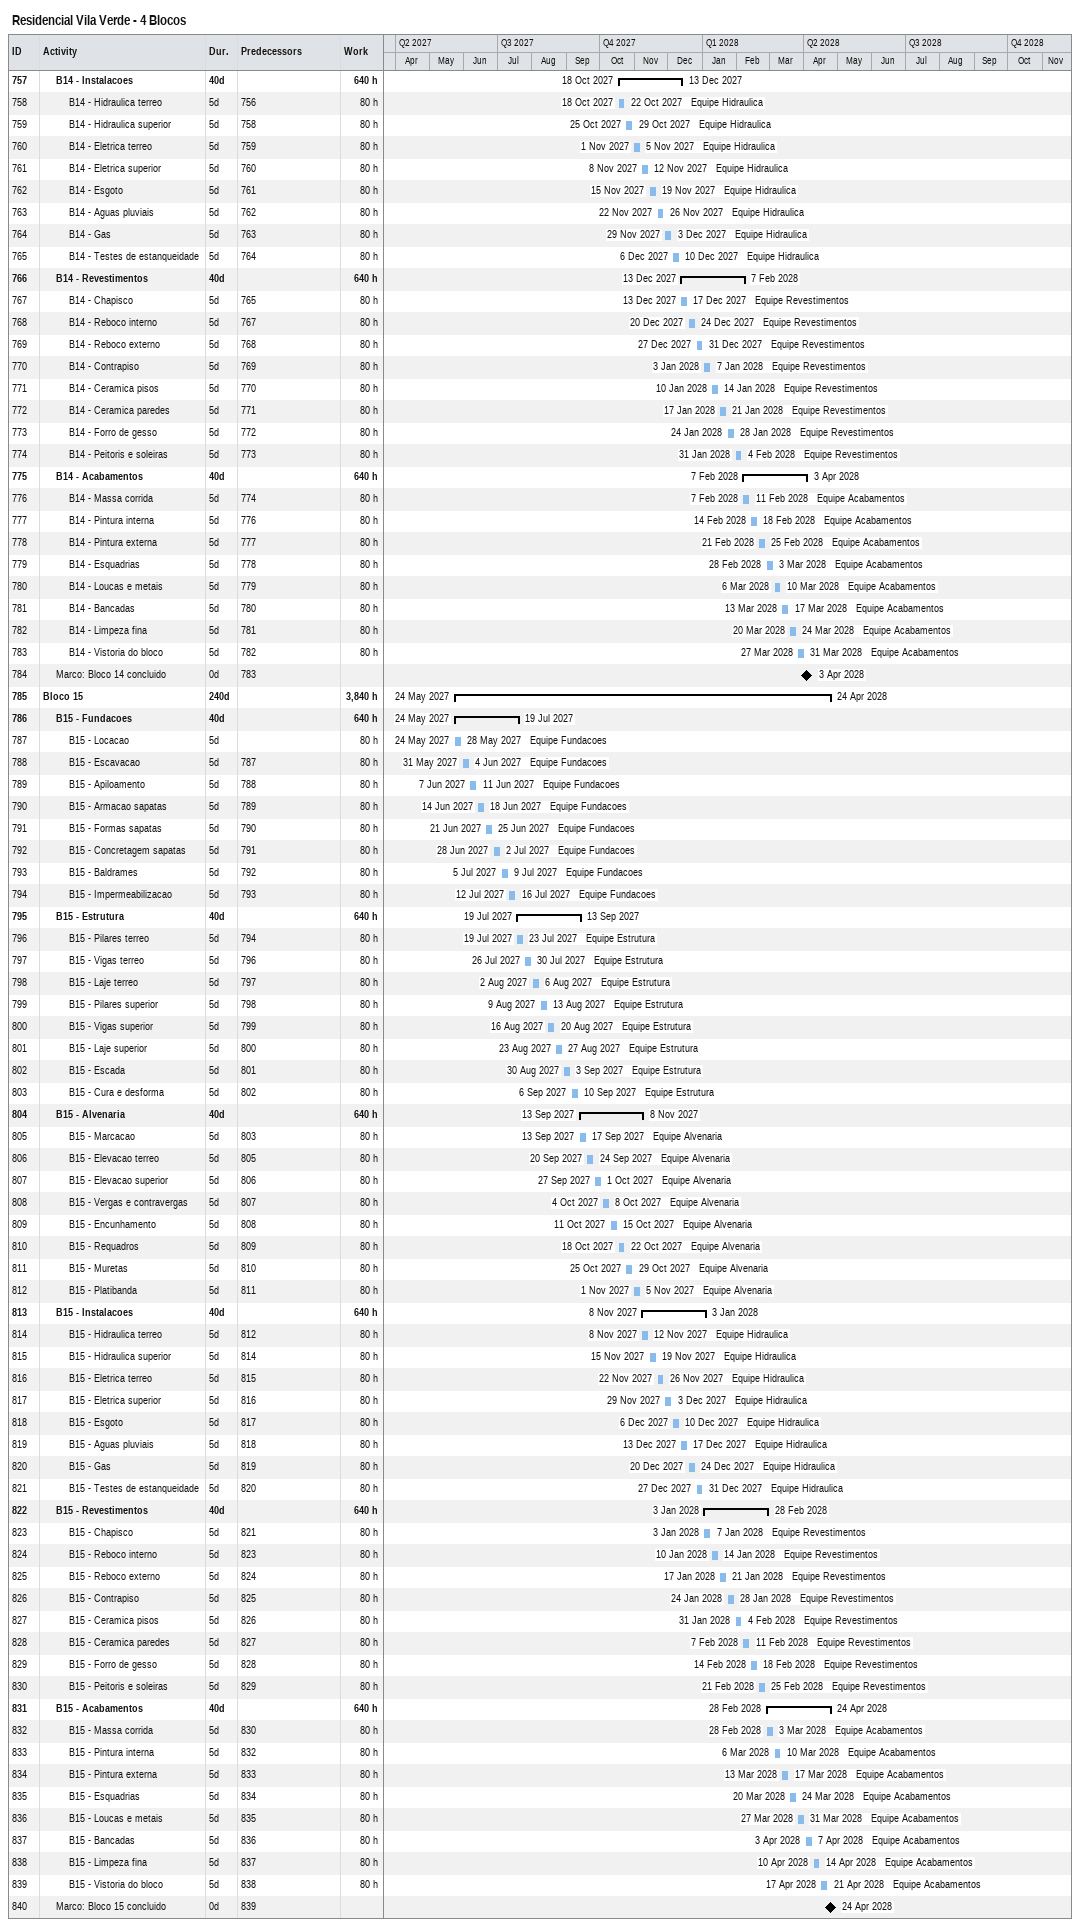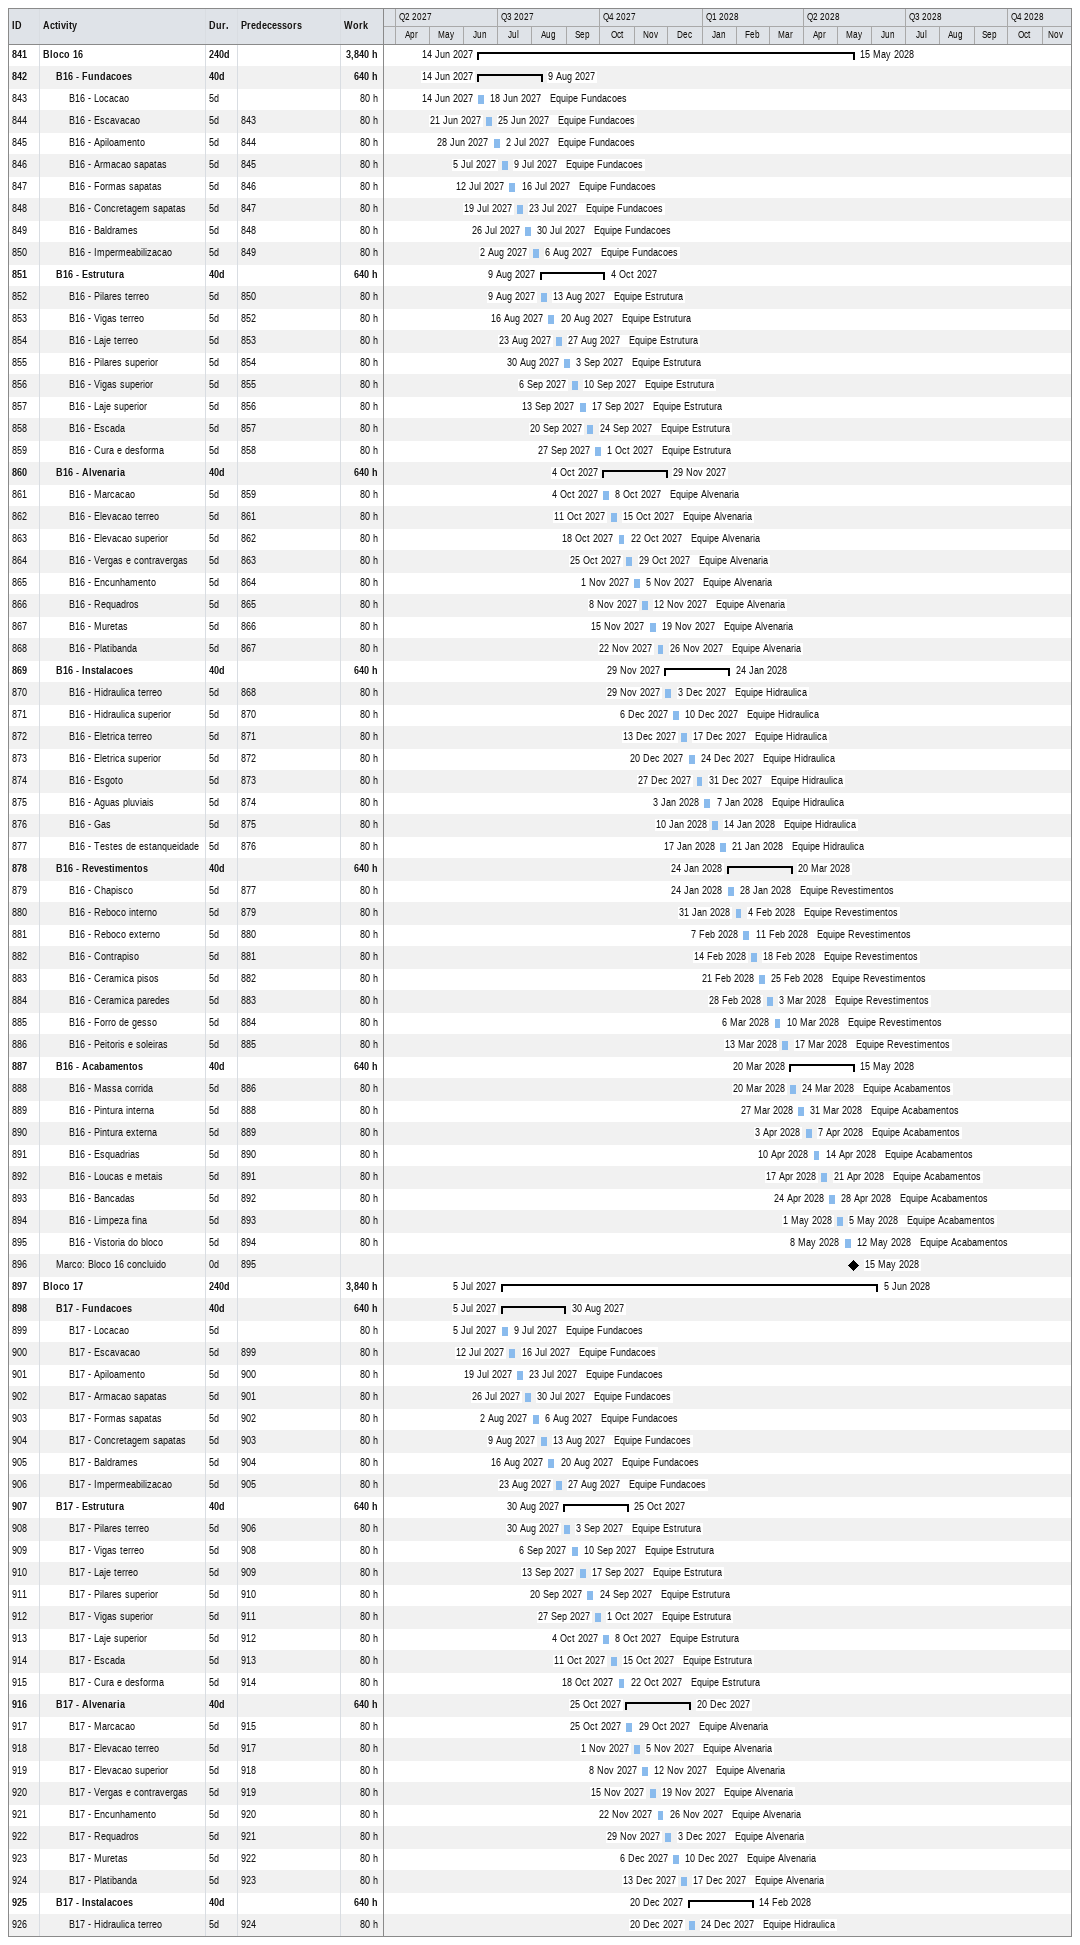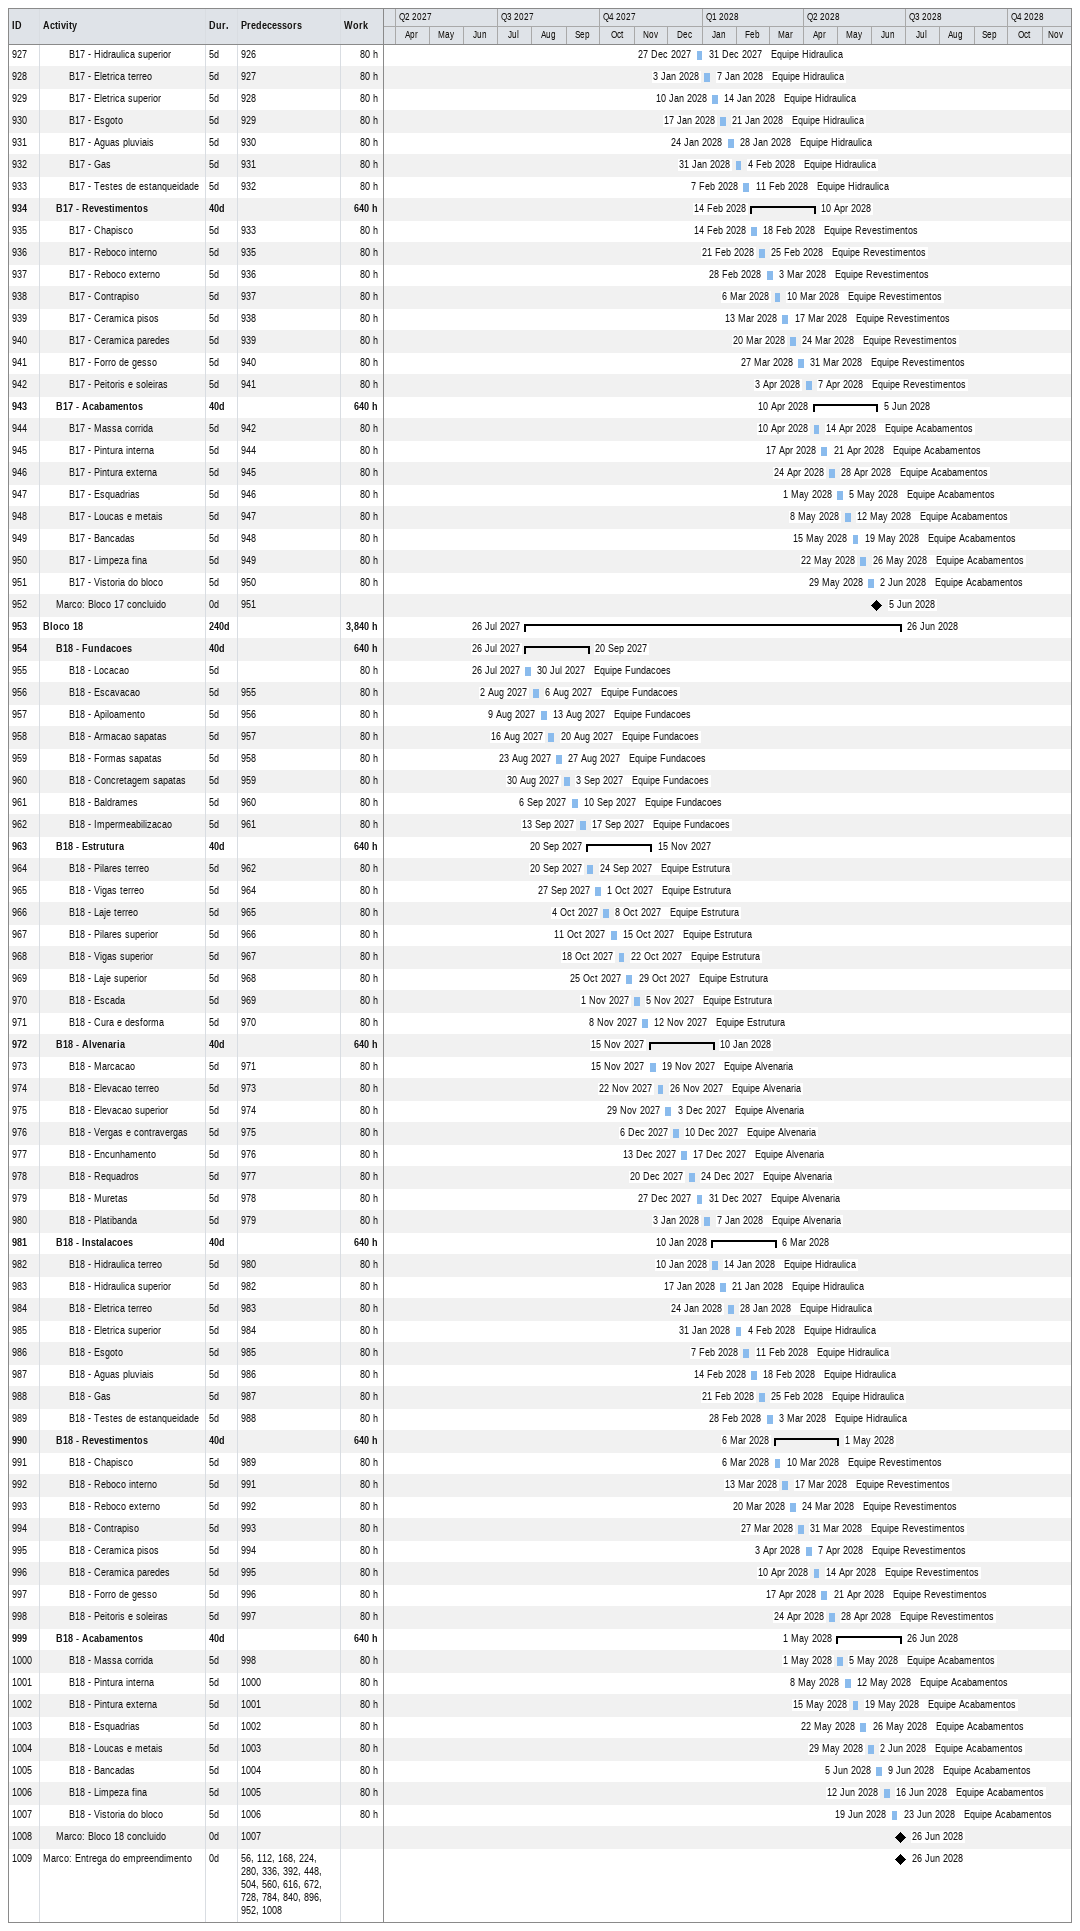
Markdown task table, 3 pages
Residencial Vila Verde - 4 Blocos

| ID | Level | Task | Duration | Start | Finish | Predecessors | Resources | Work (h) |
|---|---|---|---|---|---|---|---|---|
| 757 | 2 | **B14 - Instalacoes** | 40d | 2027-10-18 | 2027-12-13 |  |  | 640 |
| 758 | 3 | B14 - Hidraulica terreo | 5d | 2027-10-18 | 2027-10-22 | 756 | Equipe Hidraulica | 80 |
| 759 | 3 | B14 - Hidraulica superior | 5d | 2027-10-25 | 2027-10-29 | 758 | Equipe Hidraulica | 80 |
| 760 | 3 | B14 - Eletrica terreo | 5d | 2027-11-01 | 2027-11-05 | 759 | Equipe Hidraulica | 80 |
| 761 | 3 | B14 - Eletrica superior | 5d | 2027-11-08 | 2027-11-12 | 760 | Equipe Hidraulica | 80 |
| 762 | 3 | B14 - Esgoto | 5d | 2027-11-15 | 2027-11-19 | 761 | Equipe Hidraulica | 80 |
| 763 | 3 | B14 - Aguas pluviais | 5d | 2027-11-22 | 2027-11-26 | 762 | Equipe Hidraulica | 80 |
| 764 | 3 | B14 - Gas | 5d | 2027-11-29 | 2027-12-03 | 763 | Equipe Hidraulica | 80 |
| 765 | 3 | B14 - Testes de estanqueidade | 5d | 2027-12-06 | 2027-12-10 | 764 | Equipe Hidraulica | 80 |
| 766 | 2 | **B14 - Revestimentos** | 40d | 2027-12-13 | 2028-02-07 |  |  | 640 |
| 767 | 3 | B14 - Chapisco | 5d | 2027-12-13 | 2027-12-17 | 765 | Equipe Revestimentos | 80 |
| 768 | 3 | B14 - Reboco interno | 5d | 2027-12-20 | 2027-12-24 | 767 | Equipe Revestimentos | 80 |
| 769 | 3 | B14 - Reboco externo | 5d | 2027-12-27 | 2027-12-31 | 768 | Equipe Revestimentos | 80 |
| 770 | 3 | B14 - Contrapiso | 5d | 2028-01-03 | 2028-01-07 | 769 | Equipe Revestimentos | 80 |
| 771 | 3 | B14 - Ceramica pisos | 5d | 2028-01-10 | 2028-01-14 | 770 | Equipe Revestimentos | 80 |
| 772 | 3 | B14 - Ceramica paredes | 5d | 2028-01-17 | 2028-01-21 | 771 | Equipe Revestimentos | 80 |
| 773 | 3 | B14 - Forro de gesso | 5d | 2028-01-24 | 2028-01-28 | 772 | Equipe Revestimentos | 80 |
| 774 | 3 | B14 - Peitoris e soleiras | 5d | 2028-01-31 | 2028-02-04 | 773 | Equipe Revestimentos | 80 |
| 775 | 2 | **B14 - Acabamentos** | 40d | 2028-02-07 | 2028-04-03 |  |  | 640 |
| 776 | 3 | B14 - Massa corrida | 5d | 2028-02-07 | 2028-02-11 | 774 | Equipe Acabamentos | 80 |
| 777 | 3 | B14 - Pintura interna | 5d | 2028-02-14 | 2028-02-18 | 776 | Equipe Acabamentos | 80 |
| 778 | 3 | B14 - Pintura externa | 5d | 2028-02-21 | 2028-02-25 | 777 | Equipe Acabamentos | 80 |
| 779 | 3 | B14 - Esquadrias | 5d | 2028-02-28 | 2028-03-03 | 778 | Equipe Acabamentos | 80 |
| 780 | 3 | B14 - Loucas e metais | 5d | 2028-03-06 | 2028-03-10 | 779 | Equipe Acabamentos | 80 |
| 781 | 3 | B14 - Bancadas | 5d | 2028-03-13 | 2028-03-17 | 780 | Equipe Acabamentos | 80 |
| 782 | 3 | B14 - Limpeza fina | 5d | 2028-03-20 | 2028-03-24 | 781 | Equipe Acabamentos | 80 |
| 783 | 3 | B14 - Vistoria do bloco | 5d | 2028-03-27 | 2028-03-31 | 782 | Equipe Acabamentos | 80 |
| 784 | 2 | Marco: Bloco 14 concluido | 0d | 2028-04-03 | 2028-04-03 | 783 |  |  |
| 785 | 1 | **Bloco 15** | 240d | 2027-05-24 | 2028-04-24 |  |  | 3840 |
| 786 | 2 | **B15 - Fundacoes** | 40d | 2027-05-24 | 2027-07-19 |  |  | 640 |
| 787 | 3 | B15 - Locacao | 5d | 2027-05-24 | 2027-05-28 |  | Equipe Fundacoes | 80 |
| 788 | 3 | B15 - Escavacao | 5d | 2027-05-31 | 2027-06-04 | 787 | Equipe Fundacoes | 80 |
| 789 | 3 | B15 - Apiloamento | 5d | 2027-06-07 | 2027-06-11 | 788 | Equipe Fundacoes | 80 |
| 790 | 3 | B15 - Armacao sapatas | 5d | 2027-06-14 | 2027-06-18 | 789 | Equipe Fundacoes | 80 |
| 791 | 3 | B15 - Formas sapatas | 5d | 2027-06-21 | 2027-06-25 | 790 | Equipe Fundacoes | 80 |
| 792 | 3 | B15 - Concretagem sapatas | 5d | 2027-06-28 | 2027-07-02 | 791 | Equipe Fundacoes | 80 |
| 793 | 3 | B15 - Baldrames | 5d | 2027-07-05 | 2027-07-09 | 792 | Equipe Fundacoes | 80 |
| 794 | 3 | B15 - Impermeabilizacao | 5d | 2027-07-12 | 2027-07-16 | 793 | Equipe Fundacoes | 80 |
| 795 | 2 | **B15 - Estrutura** | 40d | 2027-07-19 | 2027-09-13 |  |  | 640 |
| 796 | 3 | B15 - Pilares terreo | 5d | 2027-07-19 | 2027-07-23 | 794 | Equipe Estrutura | 80 |
| 797 | 3 | B15 - Vigas terreo | 5d | 2027-07-26 | 2027-07-30 | 796 | Equipe Estrutura | 80 |
| 798 | 3 | B15 - Laje terreo | 5d | 2027-08-02 | 2027-08-06 | 797 | Equipe Estrutura | 80 |
| 799 | 3 | B15 - Pilares superior | 5d | 2027-08-09 | 2027-08-13 | 798 | Equipe Estrutura | 80 |
| 800 | 3 | B15 - Vigas superior | 5d | 2027-08-16 | 2027-08-20 | 799 | Equipe Estrutura | 80 |
| 801 | 3 | B15 - Laje superior | 5d | 2027-08-23 | 2027-08-27 | 800 | Equipe Estrutura | 80 |
| 802 | 3 | B15 - Escada | 5d | 2027-08-30 | 2027-09-03 | 801 | Equipe Estrutura | 80 |
| 803 | 3 | B15 - Cura e desforma | 5d | 2027-09-06 | 2027-09-10 | 802 | Equipe Estrutura | 80 |
| 804 | 2 | **B15 - Alvenaria** | 40d | 2027-09-13 | 2027-11-08 |  |  | 640 |
| 805 | 3 | B15 - Marcacao | 5d | 2027-09-13 | 2027-09-17 | 803 | Equipe Alvenaria | 80 |
| 806 | 3 | B15 - Elevacao terreo | 5d | 2027-09-20 | 2027-09-24 | 805 | Equipe Alvenaria | 80 |
| 807 | 3 | B15 - Elevacao superior | 5d | 2027-09-27 | 2027-10-01 | 806 | Equipe Alvenaria | 80 |
| 808 | 3 | B15 - Vergas e contravergas | 5d | 2027-10-04 | 2027-10-08 | 807 | Equipe Alvenaria | 80 |
| 809 | 3 | B15 - Encunhamento | 5d | 2027-10-11 | 2027-10-15 | 808 | Equipe Alvenaria | 80 |
| 810 | 3 | B15 - Requadros | 5d | 2027-10-18 | 2027-10-22 | 809 | Equipe Alvenaria | 80 |
| 811 | 3 | B15 - Muretas | 5d | 2027-10-25 | 2027-10-29 | 810 | Equipe Alvenaria | 80 |
| 812 | 3 | B15 - Platibanda | 5d | 2027-11-01 | 2027-11-05 | 811 | Equipe Alvenaria | 80 |
| 813 | 2 | **B15 - Instalacoes** | 40d | 2027-11-08 | 2028-01-03 |  |  | 640 |
| 814 | 3 | B15 - Hidraulica terreo | 5d | 2027-11-08 | 2027-11-12 | 812 | Equipe Hidraulica | 80 |
| 815 | 3 | B15 - Hidraulica superior | 5d | 2027-11-15 | 2027-11-19 | 814 | Equipe Hidraulica | 80 |
| 816 | 3 | B15 - Eletrica terreo | 5d | 2027-11-22 | 2027-11-26 | 815 | Equipe Hidraulica | 80 |
| 817 | 3 | B15 - Eletrica superior | 5d | 2027-11-29 | 2027-12-03 | 816 | Equipe Hidraulica | 80 |
| 818 | 3 | B15 - Esgoto | 5d | 2027-12-06 | 2027-12-10 | 817 | Equipe Hidraulica | 80 |
| 819 | 3 | B15 - Aguas pluviais | 5d | 2027-12-13 | 2027-12-17 | 818 | Equipe Hidraulica | 80 |
| 820 | 3 | B15 - Gas | 5d | 2027-12-20 | 2027-12-24 | 819 | Equipe Hidraulica | 80 |
| 821 | 3 | B15 - Testes de estanqueidade | 5d | 2027-12-27 | 2027-12-31 | 820 | Equipe Hidraulica | 80 |
| 822 | 2 | **B15 - Revestimentos** | 40d | 2028-01-03 | 2028-02-28 |  |  | 640 |
| 823 | 3 | B15 - Chapisco | 5d | 2028-01-03 | 2028-01-07 | 821 | Equipe Revestimentos | 80 |
| 824 | 3 | B15 - Reboco interno | 5d | 2028-01-10 | 2028-01-14 | 823 | Equipe Revestimentos | 80 |
| 825 | 3 | B15 - Reboco externo | 5d | 2028-01-17 | 2028-01-21 | 824 | Equipe Revestimentos | 80 |
| 826 | 3 | B15 - Contrapiso | 5d | 2028-01-24 | 2028-01-28 | 825 | Equipe Revestimentos | 80 |
| 827 | 3 | B15 - Ceramica pisos | 5d | 2028-01-31 | 2028-02-04 | 826 | Equipe Revestimentos | 80 |
| 828 | 3 | B15 - Ceramica paredes | 5d | 2028-02-07 | 2028-02-11 | 827 | Equipe Revestimentos | 80 |
| 829 | 3 | B15 - Forro de gesso | 5d | 2028-02-14 | 2028-02-18 | 828 | Equipe Revestimentos | 80 |
| 830 | 3 | B15 - Peitoris e soleiras | 5d | 2028-02-21 | 2028-02-25 | 829 | Equipe Revestimentos | 80 |
| 831 | 2 | **B15 - Acabamentos** | 40d | 2028-02-28 | 2028-04-24 |  |  | 640 |
| 832 | 3 | B15 - Massa corrida | 5d | 2028-02-28 | 2028-03-03 | 830 | Equipe Acabamentos | 80 |
| 833 | 3 | B15 - Pintura interna | 5d | 2028-03-06 | 2028-03-10 | 832 | Equipe Acabamentos | 80 |
| 834 | 3 | B15 - Pintura externa | 5d | 2028-03-13 | 2028-03-17 | 833 | Equipe Acabamentos | 80 |
| 835 | 3 | B15 - Esquadrias | 5d | 2028-03-20 | 2028-03-24 | 834 | Equipe Acabamentos | 80 |
| 836 | 3 | B15 - Loucas e metais | 5d | 2028-03-27 | 2028-03-31 | 835 | Equipe Acabamentos | 80 |
| 837 | 3 | B15 - Bancadas | 5d | 2028-04-03 | 2028-04-07 | 836 | Equipe Acabamentos | 80 |
| 838 | 3 | B15 - Limpeza fina | 5d | 2028-04-10 | 2028-04-14 | 837 | Equipe Acabamentos | 80 |
| 839 | 3 | B15 - Vistoria do bloco | 5d | 2028-04-17 | 2028-04-21 | 838 | Equipe Acabamentos | 80 |
| 840 | 2 | Marco: Bloco 15 concluido | 0d | 2028-04-24 | 2028-04-24 | 839 |  |  |
| 841 | 1 | **Bloco 16** | 240d | 2027-06-14 | 2028-05-15 |  |  | 3840 |
| 842 | 2 | **B16 - Fundacoes** | 40d | 2027-06-14 | 2027-08-09 |  |  | 640 |
| 843 | 3 | B16 - Locacao | 5d | 2027-06-14 | 2027-06-18 |  | Equipe Fundacoes | 80 |
| 844 | 3 | B16 - Escavacao | 5d | 2027-06-21 | 2027-06-25 | 843 | Equipe Fundacoes | 80 |
| 845 | 3 | B16 - Apiloamento | 5d | 2027-06-28 | 2027-07-02 | 844 | Equipe Fundacoes | 80 |
| 846 | 3 | B16 - Armacao sapatas | 5d | 2027-07-05 | 2027-07-09 | 845 | Equipe Fundacoes | 80 |
| 847 | 3 | B16 - Formas sapatas | 5d | 2027-07-12 | 2027-07-16 | 846 | Equipe Fundacoes | 80 |
| 848 | 3 | B16 - Concretagem sapatas | 5d | 2027-07-19 | 2027-07-23 | 847 | Equipe Fundacoes | 80 |
| 849 | 3 | B16 - Baldrames | 5d | 2027-07-26 | 2027-07-30 | 848 | Equipe Fundacoes | 80 |
| 850 | 3 | B16 - Impermeabilizacao | 5d | 2027-08-02 | 2027-08-06 | 849 | Equipe Fundacoes | 80 |
| 851 | 2 | **B16 - Estrutura** | 40d | 2027-08-09 | 2027-10-04 |  |  | 640 |
| 852 | 3 | B16 - Pilares terreo | 5d | 2027-08-09 | 2027-08-13 | 850 | Equipe Estrutura | 80 |
| 853 | 3 | B16 - Vigas terreo | 5d | 2027-08-16 | 2027-08-20 | 852 | Equipe Estrutura | 80 |
| 854 | 3 | B16 - Laje terreo | 5d | 2027-08-23 | 2027-08-27 | 853 | Equipe Estrutura | 80 |
| 855 | 3 | B16 - Pilares superior | 5d | 2027-08-30 | 2027-09-03 | 854 | Equipe Estrutura | 80 |
| 856 | 3 | B16 - Vigas superior | 5d | 2027-09-06 | 2027-09-10 | 855 | Equipe Estrutura | 80 |
| 857 | 3 | B16 - Laje superior | 5d | 2027-09-13 | 2027-09-17 | 856 | Equipe Estrutura | 80 |
| 858 | 3 | B16 - Escada | 5d | 2027-09-20 | 2027-09-24 | 857 | Equipe Estrutura | 80 |
| 859 | 3 | B16 - Cura e desforma | 5d | 2027-09-27 | 2027-10-01 | 858 | Equipe Estrutura | 80 |
| 860 | 2 | **B16 - Alvenaria** | 40d | 2027-10-04 | 2027-11-29 |  |  | 640 |
| 861 | 3 | B16 - Marcacao | 5d | 2027-10-04 | 2027-10-08 | 859 | Equipe Alvenaria | 80 |
| 862 | 3 | B16 - Elevacao terreo | 5d | 2027-10-11 | 2027-10-15 | 861 | Equipe Alvenaria | 80 |
| 863 | 3 | B16 - Elevacao superior | 5d | 2027-10-18 | 2027-10-22 | 862 | Equipe Alvenaria | 80 |
| 864 | 3 | B16 - Vergas e contravergas | 5d | 2027-10-25 | 2027-10-29 | 863 | Equipe Alvenaria | 80 |
| 865 | 3 | B16 - Encunhamento | 5d | 2027-11-01 | 2027-11-05 | 864 | Equipe Alvenaria | 80 |
| 866 | 3 | B16 - Requadros | 5d | 2027-11-08 | 2027-11-12 | 865 | Equipe Alvenaria | 80 |
| 867 | 3 | B16 - Muretas | 5d | 2027-11-15 | 2027-11-19 | 866 | Equipe Alvenaria | 80 |
| 868 | 3 | B16 - Platibanda | 5d | 2027-11-22 | 2027-11-26 | 867 | Equipe Alvenaria | 80 |
| 869 | 2 | **B16 - Instalacoes** | 40d | 2027-11-29 | 2028-01-24 |  |  | 640 |
| 870 | 3 | B16 - Hidraulica terreo | 5d | 2027-11-29 | 2027-12-03 | 868 | Equipe Hidraulica | 80 |
| 871 | 3 | B16 - Hidraulica superior | 5d | 2027-12-06 | 2027-12-10 | 870 | Equipe Hidraulica | 80 |
| 872 | 3 | B16 - Eletrica terreo | 5d | 2027-12-13 | 2027-12-17 | 871 | Equipe Hidraulica | 80 |
| 873 | 3 | B16 - Eletrica superior | 5d | 2027-12-20 | 2027-12-24 | 872 | Equipe Hidraulica | 80 |
| 874 | 3 | B16 - Esgoto | 5d | 2027-12-27 | 2027-12-31 | 873 | Equipe Hidraulica | 80 |
| 875 | 3 | B16 - Aguas pluviais | 5d | 2028-01-03 | 2028-01-07 | 874 | Equipe Hidraulica | 80 |
| 876 | 3 | B16 - Gas | 5d | 2028-01-10 | 2028-01-14 | 875 | Equipe Hidraulica | 80 |
| 877 | 3 | B16 - Testes de estanqueidade | 5d | 2028-01-17 | 2028-01-21 | 876 | Equipe Hidraulica | 80 |
| 878 | 2 | **B16 - Revestimentos** | 40d | 2028-01-24 | 2028-03-20 |  |  | 640 |
| 879 | 3 | B16 - Chapisco | 5d | 2028-01-24 | 2028-01-28 | 877 | Equipe Revestimentos | 80 |
| 880 | 3 | B16 - Reboco interno | 5d | 2028-01-31 | 2028-02-04 | 879 | Equipe Revestimentos | 80 |
| 881 | 3 | B16 - Reboco externo | 5d | 2028-02-07 | 2028-02-11 | 880 | Equipe Revestimentos | 80 |
| 882 | 3 | B16 - Contrapiso | 5d | 2028-02-14 | 2028-02-18 | 881 | Equipe Revestimentos | 80 |
| 883 | 3 | B16 - Ceramica pisos | 5d | 2028-02-21 | 2028-02-25 | 882 | Equipe Revestimentos | 80 |
| 884 | 3 | B16 - Ceramica paredes | 5d | 2028-02-28 | 2028-03-03 | 883 | Equipe Revestimentos | 80 |
| 885 | 3 | B16 - Forro de gesso | 5d | 2028-03-06 | 2028-03-10 | 884 | Equipe Revestimentos | 80 |
| 886 | 3 | B16 - Peitoris e soleiras | 5d | 2028-03-13 | 2028-03-17 | 885 | Equipe Revestimentos | 80 |
| 887 | 2 | **B16 - Acabamentos** | 40d | 2028-03-20 | 2028-05-15 |  |  | 640 |
| 888 | 3 | B16 - Massa corrida | 5d | 2028-03-20 | 2028-03-24 | 886 | Equipe Acabamentos | 80 |
| 889 | 3 | B16 - Pintura interna | 5d | 2028-03-27 | 2028-03-31 | 888 | Equipe Acabamentos | 80 |
| 890 | 3 | B16 - Pintura externa | 5d | 2028-04-03 | 2028-04-07 | 889 | Equipe Acabamentos | 80 |
| 891 | 3 | B16 - Esquadrias | 5d | 2028-04-10 | 2028-04-14 | 890 | Equipe Acabamentos | 80 |
| 892 | 3 | B16 - Loucas e metais | 5d | 2028-04-17 | 2028-04-21 | 891 | Equipe Acabamentos | 80 |
| 893 | 3 | B16 - Bancadas | 5d | 2028-04-24 | 2028-04-28 | 892 | Equipe Acabamentos | 80 |
| 894 | 3 | B16 - Limpeza fina | 5d | 2028-05-01 | 2028-05-05 | 893 | Equipe Acabamentos | 80 |
| 895 | 3 | B16 - Vistoria do bloco | 5d | 2028-05-08 | 2028-05-12 | 894 | Equipe Acabamentos | 80 |
| 896 | 2 | Marco: Bloco 16 concluido | 0d | 2028-05-15 | 2028-05-15 | 895 |  |  |
| 897 | 1 | **Bloco 17** | 240d | 2027-07-05 | 2028-06-05 |  |  | 3840 |
| 898 | 2 | **B17 - Fundacoes** | 40d | 2027-07-05 | 2027-08-30 |  |  | 640 |
| 899 | 3 | B17 - Locacao | 5d | 2027-07-05 | 2027-07-09 |  | Equipe Fundacoes | 80 |
| 900 | 3 | B17 - Escavacao | 5d | 2027-07-12 | 2027-07-16 | 899 | Equipe Fundacoes | 80 |
| 901 | 3 | B17 - Apiloamento | 5d | 2027-07-19 | 2027-07-23 | 900 | Equipe Fundacoes | 80 |
| 902 | 3 | B17 - Armacao sapatas | 5d | 2027-07-26 | 2027-07-30 | 901 | Equipe Fundacoes | 80 |
| 903 | 3 | B17 - Formas sapatas | 5d | 2027-08-02 | 2027-08-06 | 902 | Equipe Fundacoes | 80 |
| 904 | 3 | B17 - Concretagem sapatas | 5d | 2027-08-09 | 2027-08-13 | 903 | Equipe Fundacoes | 80 |
| 905 | 3 | B17 - Baldrames | 5d | 2027-08-16 | 2027-08-20 | 904 | Equipe Fundacoes | 80 |
| 906 | 3 | B17 - Impermeabilizacao | 5d | 2027-08-23 | 2027-08-27 | 905 | Equipe Fundacoes | 80 |
| 907 | 2 | **B17 - Estrutura** | 40d | 2027-08-30 | 2027-10-25 |  |  | 640 |
| 908 | 3 | B17 - Pilares terreo | 5d | 2027-08-30 | 2027-09-03 | 906 | Equipe Estrutura | 80 |
| 909 | 3 | B17 - Vigas terreo | 5d | 2027-09-06 | 2027-09-10 | 908 | Equipe Estrutura | 80 |
| 910 | 3 | B17 - Laje terreo | 5d | 2027-09-13 | 2027-09-17 | 909 | Equipe Estrutura | 80 |
| 911 | 3 | B17 - Pilares superior | 5d | 2027-09-20 | 2027-09-24 | 910 | Equipe Estrutura | 80 |
| 912 | 3 | B17 - Vigas superior | 5d | 2027-09-27 | 2027-10-01 | 911 | Equipe Estrutura | 80 |
| 913 | 3 | B17 - Laje superior | 5d | 2027-10-04 | 2027-10-08 | 912 | Equipe Estrutura | 80 |
| 914 | 3 | B17 - Escada | 5d | 2027-10-11 | 2027-10-15 | 913 | Equipe Estrutura | 80 |
| 915 | 3 | B17 - Cura e desforma | 5d | 2027-10-18 | 2027-10-22 | 914 | Equipe Estrutura | 80 |
| 916 | 2 | **B17 - Alvenaria** | 40d | 2027-10-25 | 2027-12-20 |  |  | 640 |
| 917 | 3 | B17 - Marcacao | 5d | 2027-10-25 | 2027-10-29 | 915 | Equipe Alvenaria | 80 |
| 918 | 3 | B17 - Elevacao terreo | 5d | 2027-11-01 | 2027-11-05 | 917 | Equipe Alvenaria | 80 |
| 919 | 3 | B17 - Elevacao superior | 5d | 2027-11-08 | 2027-11-12 | 918 | Equipe Alvenaria | 80 |
| 920 | 3 | B17 - Vergas e contravergas | 5d | 2027-11-15 | 2027-11-19 | 919 | Equipe Alvenaria | 80 |
| 921 | 3 | B17 - Encunhamento | 5d | 2027-11-22 | 2027-11-26 | 920 | Equipe Alvenaria | 80 |
| 922 | 3 | B17 - Requadros | 5d | 2027-11-29 | 2027-12-03 | 921 | Equipe Alvenaria | 80 |
| 923 | 3 | B17 - Muretas | 5d | 2027-12-06 | 2027-12-10 | 922 | Equipe Alvenaria | 80 |
| 924 | 3 | B17 - Platibanda | 5d | 2027-12-13 | 2027-12-17 | 923 | Equipe Alvenaria | 80 |
| 925 | 2 | **B17 - Instalacoes** | 40d | 2027-12-20 | 2028-02-14 |  |  | 640 |
| 926 | 3 | B17 - Hidraulica terreo | 5d | 2027-12-20 | 2027-12-24 | 924 | Equipe Hidraulica | 80 |
| 927 | 3 | B17 - Hidraulica superior | 5d | 2027-12-27 | 2027-12-31 | 926 | Equipe Hidraulica | 80 |
| 928 | 3 | B17 - Eletrica terreo | 5d | 2028-01-03 | 2028-01-07 | 927 | Equipe Hidraulica | 80 |
| 929 | 3 | B17 - Eletrica superior | 5d | 2028-01-10 | 2028-01-14 | 928 | Equipe Hidraulica | 80 |
| 930 | 3 | B17 - Esgoto | 5d | 2028-01-17 | 2028-01-21 | 929 | Equipe Hidraulica | 80 |
| 931 | 3 | B17 - Aguas pluviais | 5d | 2028-01-24 | 2028-01-28 | 930 | Equipe Hidraulica | 80 |
| 932 | 3 | B17 - Gas | 5d | 2028-01-31 | 2028-02-04 | 931 | Equipe Hidraulica | 80 |
| 933 | 3 | B17 - Testes de estanqueidade | 5d | 2028-02-07 | 2028-02-11 | 932 | Equipe Hidraulica | 80 |
| 934 | 2 | **B17 - Revestimentos** | 40d | 2028-02-14 | 2028-04-10 |  |  | 640 |
| 935 | 3 | B17 - Chapisco | 5d | 2028-02-14 | 2028-02-18 | 933 | Equipe Revestimentos | 80 |
| 936 | 3 | B17 - Reboco interno | 5d | 2028-02-21 | 2028-02-25 | 935 | Equipe Revestimentos | 80 |
| 937 | 3 | B17 - Reboco externo | 5d | 2028-02-28 | 2028-03-03 | 936 | Equipe Revestimentos | 80 |
| 938 | 3 | B17 - Contrapiso | 5d | 2028-03-06 | 2028-03-10 | 937 | Equipe Revestimentos | 80 |
| 939 | 3 | B17 - Ceramica pisos | 5d | 2028-03-13 | 2028-03-17 | 938 | Equipe Revestimentos | 80 |
| 940 | 3 | B17 - Ceramica paredes | 5d | 2028-03-20 | 2028-03-24 | 939 | Equipe Revestimentos | 80 |
| 941 | 3 | B17 - Forro de gesso | 5d | 2028-03-27 | 2028-03-31 | 940 | Equipe Revestimentos | 80 |
| 942 | 3 | B17 - Peitoris e soleiras | 5d | 2028-04-03 | 2028-04-07 | 941 | Equipe Revestimentos | 80 |
| 943 | 2 | **B17 - Acabamentos** | 40d | 2028-04-10 | 2028-06-05 |  |  | 640 |
| 944 | 3 | B17 - Massa corrida | 5d | 2028-04-10 | 2028-04-14 | 942 | Equipe Acabamentos | 80 |
| 945 | 3 | B17 - Pintura interna | 5d | 2028-04-17 | 2028-04-21 | 944 | Equipe Acabamentos | 80 |
| 946 | 3 | B17 - Pintura externa | 5d | 2028-04-24 | 2028-04-28 | 945 | Equipe Acabamentos | 80 |
| 947 | 3 | B17 - Esquadrias | 5d | 2028-05-01 | 2028-05-05 | 946 | Equipe Acabamentos | 80 |
| 948 | 3 | B17 - Loucas e metais | 5d | 2028-05-08 | 2028-05-12 | 947 | Equipe Acabamentos | 80 |
| 949 | 3 | B17 - Bancadas | 5d | 2028-05-15 | 2028-05-19 | 948 | Equipe Acabamentos | 80 |
| 950 | 3 | B17 - Limpeza fina | 5d | 2028-05-22 | 2028-05-26 | 949 | Equipe Acabamentos | 80 |
| 951 | 3 | B17 - Vistoria do bloco | 5d | 2028-05-29 | 2028-06-02 | 950 | Equipe Acabamentos | 80 |
| 952 | 2 | Marco: Bloco 17 concluido | 0d | 2028-06-05 | 2028-06-05 | 951 |  |  |
| 953 | 1 | **Bloco 18** | 240d | 2027-07-26 | 2028-06-26 |  |  | 3840 |
| 954 | 2 | **B18 - Fundacoes** | 40d | 2027-07-26 | 2027-09-20 |  |  | 640 |
| 955 | 3 | B18 - Locacao | 5d | 2027-07-26 | 2027-07-30 |  | Equipe Fundacoes | 80 |
| 956 | 3 | B18 - Escavacao | 5d | 2027-08-02 | 2027-08-06 | 955 | Equipe Fundacoes | 80 |
| 957 | 3 | B18 - Apiloamento | 5d | 2027-08-09 | 2027-08-13 | 956 | Equipe Fundacoes | 80 |
| 958 | 3 | B18 - Armacao sapatas | 5d | 2027-08-16 | 2027-08-20 | 957 | Equipe Fundacoes | 80 |
| 959 | 3 | B18 - Formas sapatas | 5d | 2027-08-23 | 2027-08-27 | 958 | Equipe Fundacoes | 80 |
| 960 | 3 | B18 - Concretagem sapatas | 5d | 2027-08-30 | 2027-09-03 | 959 | Equipe Fundacoes | 80 |
| 961 | 3 | B18 - Baldrames | 5d | 2027-09-06 | 2027-09-10 | 960 | Equipe Fundacoes | 80 |
| 962 | 3 | B18 - Impermeabilizacao | 5d | 2027-09-13 | 2027-09-17 | 961 | Equipe Fundacoes | 80 |
| 963 | 2 | **B18 - Estrutura** | 40d | 2027-09-20 | 2027-11-15 |  |  | 640 |
| 964 | 3 | B18 - Pilares terreo | 5d | 2027-09-20 | 2027-09-24 | 962 | Equipe Estrutura | 80 |
| 965 | 3 | B18 - Vigas terreo | 5d | 2027-09-27 | 2027-10-01 | 964 | Equipe Estrutura | 80 |
| 966 | 3 | B18 - Laje terreo | 5d | 2027-10-04 | 2027-10-08 | 965 | Equipe Estrutura | 80 |
| 967 | 3 | B18 - Pilares superior | 5d | 2027-10-11 | 2027-10-15 | 966 | Equipe Estrutura | 80 |
| 968 | 3 | B18 - Vigas superior | 5d | 2027-10-18 | 2027-10-22 | 967 | Equipe Estrutura | 80 |
| 969 | 3 | B18 - Laje superior | 5d | 2027-10-25 | 2027-10-29 | 968 | Equipe Estrutura | 80 |
| 970 | 3 | B18 - Escada | 5d | 2027-11-01 | 2027-11-05 | 969 | Equipe Estrutura | 80 |
| 971 | 3 | B18 - Cura e desforma | 5d | 2027-11-08 | 2027-11-12 | 970 | Equipe Estrutura | 80 |
| 972 | 2 | **B18 - Alvenaria** | 40d | 2027-11-15 | 2028-01-10 |  |  | 640 |
| 973 | 3 | B18 - Marcacao | 5d | 2027-11-15 | 2027-11-19 | 971 | Equipe Alvenaria | 80 |
| 974 | 3 | B18 - Elevacao terreo | 5d | 2027-11-22 | 2027-11-26 | 973 | Equipe Alvenaria | 80 |
| 975 | 3 | B18 - Elevacao superior | 5d | 2027-11-29 | 2027-12-03 | 974 | Equipe Alvenaria | 80 |
| 976 | 3 | B18 - Vergas e contravergas | 5d | 2027-12-06 | 2027-12-10 | 975 | Equipe Alvenaria | 80 |
| 977 | 3 | B18 - Encunhamento | 5d | 2027-12-13 | 2027-12-17 | 976 | Equipe Alvenaria | 80 |
| 978 | 3 | B18 - Requadros | 5d | 2027-12-20 | 2027-12-24 | 977 | Equipe Alvenaria | 80 |
| 979 | 3 | B18 - Muretas | 5d | 2027-12-27 | 2027-12-31 | 978 | Equipe Alvenaria | 80 |
| 980 | 3 | B18 - Platibanda | 5d | 2028-01-03 | 2028-01-07 | 979 | Equipe Alvenaria | 80 |
| 981 | 2 | **B18 - Instalacoes** | 40d | 2028-01-10 | 2028-03-06 |  |  | 640 |
| 982 | 3 | B18 - Hidraulica terreo | 5d | 2028-01-10 | 2028-01-14 | 980 | Equipe Hidraulica | 80 |
| 983 | 3 | B18 - Hidraulica superior | 5d | 2028-01-17 | 2028-01-21 | 982 | Equipe Hidraulica | 80 |
| 984 | 3 | B18 - Eletrica terreo | 5d | 2028-01-24 | 2028-01-28 | 983 | Equipe Hidraulica | 80 |
| 985 | 3 | B18 - Eletrica superior | 5d | 2028-01-31 | 2028-02-04 | 984 | Equipe Hidraulica | 80 |
| 986 | 3 | B18 - Esgoto | 5d | 2028-02-07 | 2028-02-11 | 985 | Equipe Hidraulica | 80 |
| 987 | 3 | B18 - Aguas pluviais | 5d | 2028-02-14 | 2028-02-18 | 986 | Equipe Hidraulica | 80 |
| 988 | 3 | B18 - Gas | 5d | 2028-02-21 | 2028-02-25 | 987 | Equipe Hidraulica | 80 |
| 989 | 3 | B18 - Testes de estanqueidade | 5d | 2028-02-28 | 2028-03-03 | 988 | Equipe Hidraulica | 80 |
| 990 | 2 | **B18 - Revestimentos** | 40d | 2028-03-06 | 2028-05-01 |  |  | 640 |
| 991 | 3 | B18 - Chapisco | 5d | 2028-03-06 | 2028-03-10 | 989 | Equipe Revestimentos | 80 |
| 992 | 3 | B18 - Reboco interno | 5d | 2028-03-13 | 2028-03-17 | 991 | Equipe Revestimentos | 80 |
| 993 | 3 | B18 - Reboco externo | 5d | 2028-03-20 | 2028-03-24 | 992 | Equipe Revestimentos | 80 |
| 994 | 3 | B18 - Contrapiso | 5d | 2028-03-27 | 2028-03-31 | 993 | Equipe Revestimentos | 80 |
| 995 | 3 | B18 - Ceramica pisos | 5d | 2028-04-03 | 2028-04-07 | 994 | Equipe Revestimentos | 80 |
| 996 | 3 | B18 - Ceramica paredes | 5d | 2028-04-10 | 2028-04-14 | 995 | Equipe Revestimentos | 80 |
| 997 | 3 | B18 - Forro de gesso | 5d | 2028-04-17 | 2028-04-21 | 996 | Equipe Revestimentos | 80 |
| 998 | 3 | B18 - Peitoris e soleiras | 5d | 2028-04-24 | 2028-04-28 | 997 | Equipe Revestimentos | 80 |
| 999 | 2 | **B18 - Acabamentos** | 40d | 2028-05-01 | 2028-06-26 |  |  | 640 |
| 1000 | 3 | B18 - Massa corrida | 5d | 2028-05-01 | 2028-05-05 | 998 | Equipe Acabamentos | 80 |
| 1001 | 3 | B18 - Pintura interna | 5d | 2028-05-08 | 2028-05-12 | 1000 | Equipe Acabamentos | 80 |
| 1002 | 3 | B18 - Pintura externa | 5d | 2028-05-15 | 2028-05-19 | 1001 | Equipe Acabamentos | 80 |
| 1003 | 3 | B18 - Esquadrias | 5d | 2028-05-22 | 2028-05-26 | 1002 | Equipe Acabamentos | 80 |
| 1004 | 3 | B18 - Loucas e metais | 5d | 2028-05-29 | 2028-06-02 | 1003 | Equipe Acabamentos | 80 |
| 1005 | 3 | B18 - Bancadas | 5d | 2028-06-05 | 2028-06-09 | 1004 | Equipe Acabamentos | 80 |
| 1006 | 3 | B18 - Limpeza fina | 5d | 2028-06-12 | 2028-06-16 | 1005 | Equipe Acabamentos | 80 |
| 1007 | 3 | B18 - Vistoria do bloco | 5d | 2028-06-19 | 2028-06-23 | 1006 | Equipe Acabamentos | 80 |
| 1008 | 2 | Marco: Bloco 18 concluido | 0d | 2028-06-26 | 2028-06-26 | 1007 |  |  |
| 1009 | 1 | Marco: Entrega do empreendimento | 0d | 2028-06-26 | 2028-06-26 | 56, 112, 168, 224, 280, 336, 392, 448, 504, 560, 616, 672, 728, 784, 840, 896, 952, 1008 |  |  |
